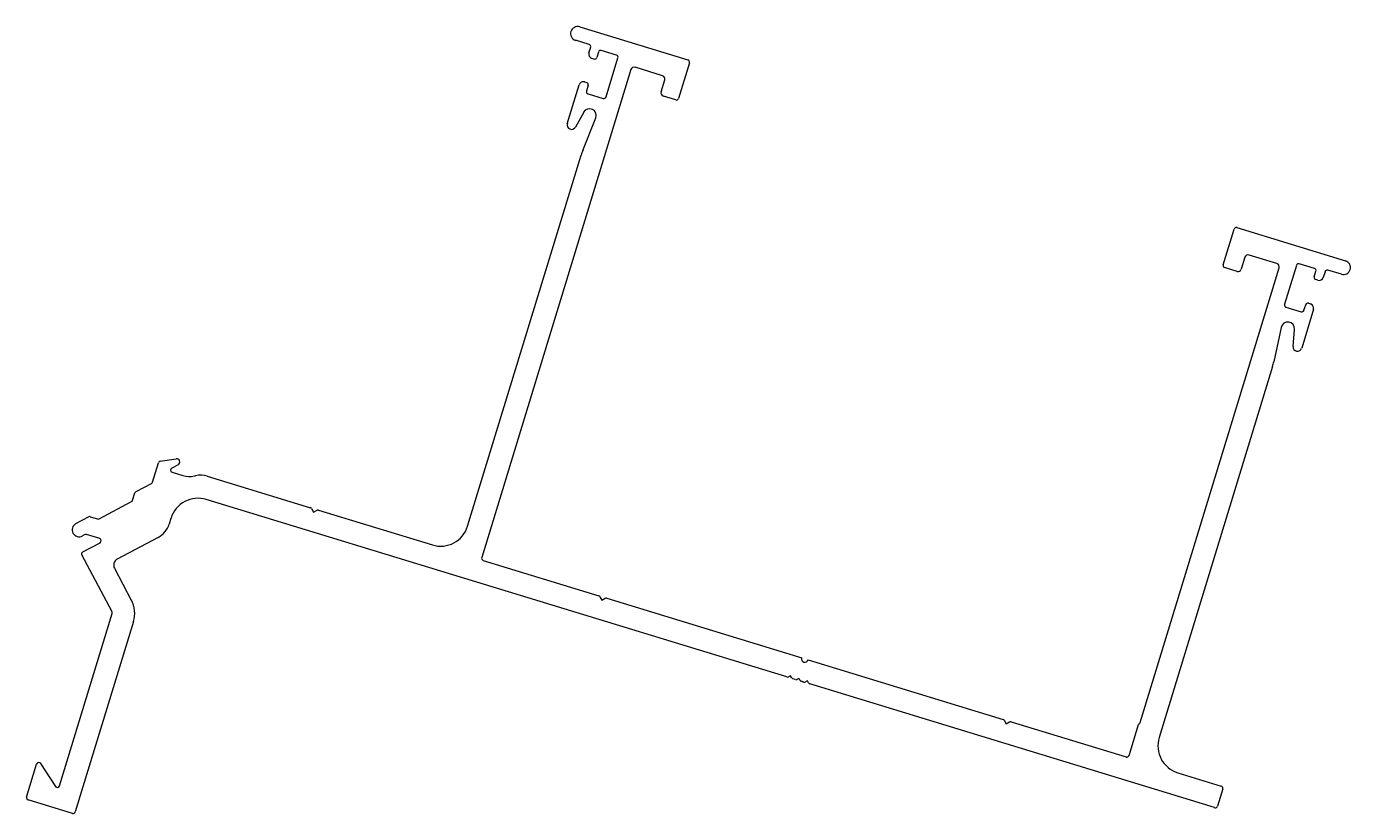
# Model space of a CAD drawing. Extents: x -67 to 82, y 5 to 93.
import ezdxf

# ---------------------------------------------------------------- set-up
doc = ezdxf.new("R2010")
doc.units = 0
doc.layers.add('1', color=7, linetype='CONTINUOUS')

msp = doc.modelspace()

# ---------------------------------------------------------------- linework, layer by layer
at = {"layer": '1', "linetype": 'CONTINUOUS'}
for p, q in [((-4.73, 93.46), (7.42, 89.75)), ((-3.67, 91.48), (-5.19, 91.95)), ((-3.7, 90.53), (-3.5, 91.16)), ((-0.61, 90.28), (-2.31, 90.8)), ((-3.14, 89.84), (-3.37, 89.91)), ((-2.63, 90.63), (-2.82, 90.01)), ((-1.78, 85.59), (-0.44, 89.96)), ((7.59, 89.43), (6.37, 85.42)), ((1.02, 88.65), (-3.48, 73.94)), ((4.56, 87.97), (1.49, 88.91)), ((-6.13, 82.58), (-4.8, 86.94)), ((-4.18, 87.27), (-3.95, 87.19)), ((-3.78, 86.88), (-3.97, 86.26)), ((4.41, 86.15), (4.82, 87.49)), ((-3.8, 85.94), (-2.1, 85.42)), ((6.05, 85.25), (4.66, 85.67)), ((-4.29, 83.87), (-5.22, 82.2)), ((-4.39, 79.58), (-2.92, 83.22)), ((-17.32, 37.38), (-4.58, 79.05)), ((-3.48, 73.94), (-15.74, 33.84)), ((67.51, 66.72), (68.74, 70.74)), ((69.06, 70.91), (81.25, 67.18)), ((69.96, 67.58), (69.54, 66.23)), ((73.55, 66.88), (70.43, 67.83)), ((58.19, 15.34), (73.8, 66.4)), ((69.07, 65.98), (67.68, 66.41)), ((75.74, 66.67), (74.4, 62.3)), ((77.76, 66.32), (76.06, 66.84)), ((77.74, 65.38), (77.93, 66)), ((78.95, 65.95), (78.76, 65.32)), ((80.79, 65.66), (79.27, 66.12)), ((78.14, 64.99), (77.91, 65.07)), ((74.57, 61.98), (76.28, 61.46)), ((77.66, 61.73), (76.33, 57.37)), ((76.59, 61.63), (76.78, 62.25)), ((77.1, 62.42), (77.33, 62.35)), ((74.02, 59.7), (73.21, 55.85)), ((75.36, 57.56), (75.53, 59.47)), ((73.07, 55.32), (60.33, 13.64)), ((-51.83, 44.68), (-50.05, 44.95)), ((-52.7, 42.33), (-52.04, 44.5)), ((-49.83, 44.27), (-50.54, 43.89)), ((-50.5, 43.43), (-49.3, 43.06)), ((-54.55, 41.26), (-52.83, 42.18)), ((-47.99, 43.02), (-47.88, 43.04)), ((-46.56, 43), (-34.96, 39.45)), ((-54.93, 40.28), (-54.67, 41.11)), ((18.52, 20.44), (-46.66, 40.37)), ((-58.68, 38.21), (-55.05, 40.13)), ((-34.84, 39.35), (-34.63, 38.95)), ((-34.63, 38.95), (-34.23, 39.16)), ((-34.07, 39.18), (-21.28, 35.27)), ((-61.31, 37.67), (-59.89, 38.42)), ((-59.7, 38.44), (-58.87, 38.19)), ((-50.63, 38.26), (-50.83, 37.61)), ((-60.31, 36.42), (-60.57, 36.28)), ((-58.63, 35.99), (-60.11, 36.44)), ((-52.06, 36.11), (-56.66, 33.67)), ((-60.54, 34.48), (-58.59, 35.52)), ((-57.24, 27.74), (-60.65, 34.14)), ((-15.57, 33.52), (-2.59, 29.55)), ((-56.97, 32.64), (-55.08, 29.07)), ((-2.47, 29.45), (-2.26, 29.05)), ((-2.26, 29.05), (-1.86, 29.27)), ((-1.7, 29.28), (20.19, 22.59)), ((-63.14, 8.2), (-57.22, 27.55)), ((-54.84, 26.65), (-61.38, 5.28)), ((20.92, 22.37), (42.81, 15.67)), ((18.92, 20.58), (18.71, 20.46)), ((19.05, 20.36), (18.93, 20.57)), ((19.47, 20.15), (19.19, 20.24)), ((19.88, 20.28), (19.66, 20.17)), ((20, 20.07), (19.89, 20.28)), ((20.43, 19.86), (20.15, 19.95)), ((20.15, 19.95), (20.43, 19.86)), ((20.43, 19.86), (20.15, 19.95)), ((20.15, 19.95), (20.43, 19.86)), ((20.43, 19.86), (20.15, 19.95)), ((20.83, 19.99), (20.62, 19.88)), ((20.96, 19.77), (20.84, 19.99)), ((66.56, 5.76), (21.11, 19.65)), ((21.11, 19.65), (21.11, 19.65)), ((42.93, 15.57), (43.14, 15.17)), ((43.14, 15.17), (43.54, 15.39)), ((43.7, 15.4), (56.63, 11.45)), ((56.95, 11.62), (58, 15.08)), ((-66.84, 6.95), (-65.71, 10.64)), ((-65.26, 10.71), (-63.59, 8.14)), ((62.43, 9.67), (67.3, 8.18)), ((67.47, 7.87), (66.88, 5.92)), ((-61.69, 5.11), (-66.67, 6.63))]:
    msp.add_line(p, q, dxfattribs=at)
for centre, radius, start, end in [((-4.96, 92.7), 0.794, 73, 253), ((-3.75, 91.24), 0.254, 343, 73), ((-2.39, 90.56), 0.254, 73, 163), ((-3.22, 90.39), 0.495, 163, 253), ((-3.06, 90.09), 0.254, 253, 343), ((-0.68, 90.04), 0.254, 343, 73), ((7.35, 89.5), 0.254, 343, 73), ((1.38, 88.54), 0.381, 73, 163), ((4.45, 87.6), 0.381, 343, 73), ((-4.32, 86.79), 0.495, 73, 163), ((-3.73, 86.18), 0.254, 163, 253), ((-4.02, 86.95), 0.254, 343, 73), ((-2.02, 85.66), 0.254, 253, 343), ((4.77, 86.04), 0.381, 163, 253), ((6.12, 85.49), 0.254, 253, 343), ((-3.63, 83.5), 0.762, 338, 151), ((-5.65, 82.44), 0.495, 163, 331), ((1.5, 77.2), 6.35, 158, 163), ((68.98, 70.66), 0.254, 73, 163), ((70.32, 67.46), 0.381, 73, 163), ((81.02, 66.42), 0.794, 253, 73), ((67.75, 66.65), 0.254, 163, 253), ((69.18, 66.35), 0.381, 253, 343), ((73.44, 66.51), 0.381, 343, 73), ((75.98, 66.6), 0.254, 73, 163), ((77.69, 66.08), 0.254, 343, 73), ((79.19, 65.88), 0.254, 73, 163), ((77.98, 65.31), 0.254, 163, 253), ((78.28, 65.47), 0.495, 253, 343), ((74.65, 62.22), 0.254, 163, 253), ((76.35, 61.7), 0.254, 253, 343), ((77.02, 62.17), 0.254, 73, 163), ((77.18, 61.87), 0.495, 343, 73), ((74.77, 59.54), 0.762, 355, 168), ((75.85, 57.52), 0.495, 175, 343), ((66.99, 57.17), 6.35, 343, 348), ((-51.8, 44.43), 0.254, 98.5549, 163), ((-50, 44.59), 0.36, 298, 98.5549), ((-50.43, 43.67), 0.254, 118, 253), ((-52.95, 42.4), 0.254, 298, 343), ((-48.56, 45.49), 2.54, 253, 283), ((-47.3, 40.57), 2.54, 73, 103), ((-55.17, 40.36), 0.254, 298, 343), ((-54.43, 41.04), 0.254, 118, 163), ((-47.59, 37.34), 3.17, 73, 163), ((-35.02, 39.26), 0.203, 28, 73), ((-34.13, 38.98), 0.203, 73, 118), ((-60.94, 36.97), 0.787, 118, 298), ((-59.77, 38.2), 0.254, 73, 118), ((-58.8, 38.43), 0.254, 253, 298), ((-53.26, 38.36), 2.54, 298, 343), ((-20.35, 38.3), 3.17, 253, 343), ((-60.19, 36.2), 0.254, 73, 118), ((-58.71, 35.74), 0.254, 298, 73), ((-60.42, 34.26), 0.254, 118, 208), ((-56.3, 33), 0.762, 118, 208), ((-15.5, 33.77), 0.254, 163, 253), ((-57.88, 27.58), 3.18, 342.9998, 28), ((-2.65, 29.36), 0.203, 28, 73), ((-1.76, 29.09), 0.203, 73, 118), ((-57.47, 27.62), 0.254, 342.9998, 28), ((20.55, 22.48), 0.381, 163, 343), ((18.59, 20.68), 0.25, 253, 298), ((18.92, 20.57), 0.008, 28, 118), ((19.27, 20.48), 0.25, 208, 253), ((19.55, 20.39), 0.25, 253, 298), ((19.88, 20.28), 0.008, 28, 118), ((20.22, 20.18), 0.25, 208, 253), ((20.5, 20.1), 0.25, 253, 298), ((20.84, 19.98), 0.008, 28, 118), ((21.18, 19.89), 0.25, 208, 253), ((42.75, 15.48), 0.203, 28, 73), ((43.64, 15.21), 0.203, 73, 118), ((58.25, 15), 0.254, 126.2954, 163), ((57.95, 15.41), 0.254, 306.2954, 343), ((63.36, 12.71), 3.17, 163, 253), ((-65.47, 10.57), 0.254, 33.0001, 163), ((56.7, 11.69), 0.254, 253, 343), ((-63.38, 8.28), 0.254, 213.0001, 341.5053), ((67.23, 7.94), 0.254, 343, 73), ((-66.6, 6.88), 0.254, 163, 253), ((-61.62, 5.35), 0.254, 253, 342.9998), ((66.63, 6), 0.254, 253, 343)]:
    msp.add_arc(centre, radius, start, end, dxfattribs=at)

doc.saveas('drawing.dxf')
